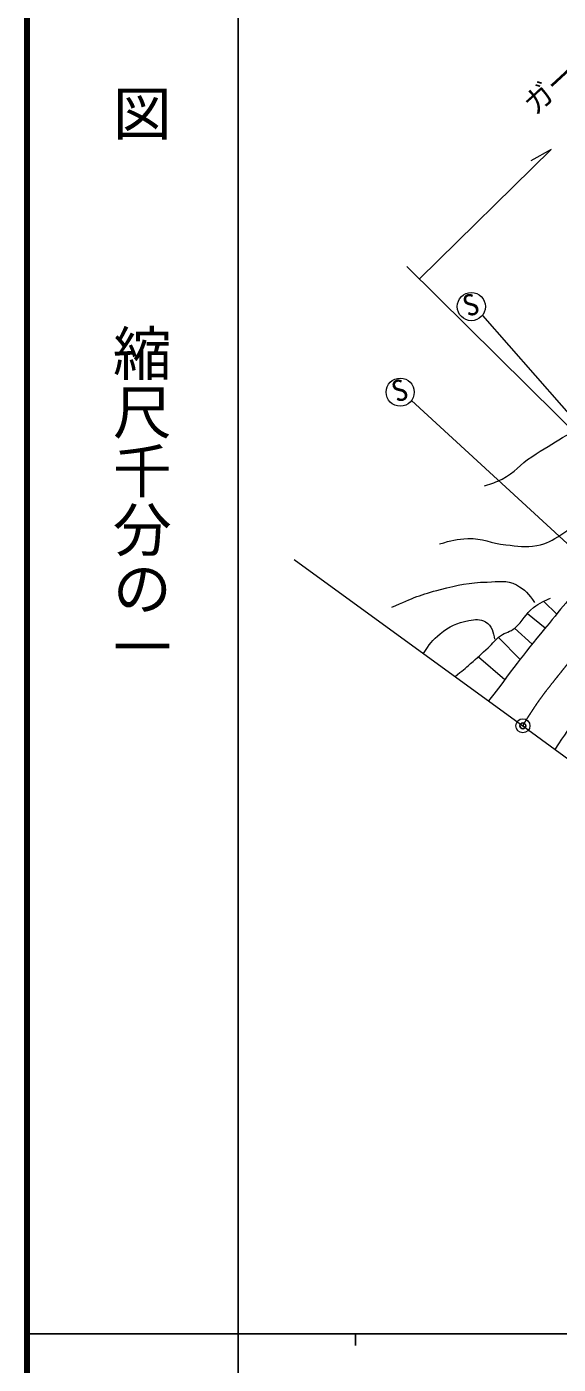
# Model space of a CAD drawing. Units: millimetres, scale not verified. Extents: x 40000 to 680000, y 20000 to 380000.
# Drawn here: x 40000 to 85274, y 202409 to 316306 of the extents above; entities that cross this region are included whole.
import ezdxf
from ezdxf.enums import TextEntityAlignment as Align

# ---------------------------------------------------------------- set-up
doc = ezdxf.new("R2010")
doc.units = ezdxf.units.MM
doc.header["$LTSCALE"] = 1000
doc.header["$PDMODE"] = 32
doc.header["$PDSIZE"] = 500
doc.linetypes.add('CHAIN', pattern=[18.5, 12, -1.5, 3.5, -1.5])
for name, color, linetype, lineweight in [('M-BGD', 7, 'Continuous', 13), ('M-BMK', 2, 'CHAIN', 13), ('M-STR-HTXT', 7, 'Continuous', 13), ('M-TTL', 2, 'Continuous', 140), ('M-TTL-BAND', 7, 'Continuous', 25)]:
    doc.layers.add(name, color=color, linetype=linetype, lineweight=lineweight)
doc.layers.add('M-OTRS', color=6, linetype='Continuous')
doc.styles.add('@ＭＳ ゴシック', font='')
doc.styles.add('ＭＳ ゴシック', font='')
doc.styles.get('@ＭＳ ゴシック').set_extended_font_data('@MS Gothic')
doc.styles.get('ＭＳ ゴシック').set_extended_font_data('MS Gothic')

msp = doc.modelspace()

# ---------------------------------------------------------------- linework, layer by layer
at = {"layer": 'M-BGD'}
for p, q in [((78809, 291729), (93504, 274982)), ((72779, 284480), (88426, 270086)), ((84044, 267376), (85145, 266294)), ((82649, 266336), (84167, 265110)), ((80190, 264308), (82016, 262419)), ((81554, 265082), (83044, 263728)), ((78471, 262663), (80715, 260710))]:
    msp.add_line(p, q, dxfattribs=at)
msp.add_lwpolyline([(62770, 270933), (82258, 256777), (116236, 231899)], dxfattribs=at)
for centre, radius in [((77870, 292475), 1200), ((71810, 285189), 1200), ((82258, 256777), 600)]:
    msp.add_circle(centre, radius, dxfattribs=at)
for points, knots in [([(79006, 277216), (79691, 277417), (79926, 277525), (80486, 277792), (81603, 278327), (81981, 279026), (83025, 279693), (85049, 280985), (86194, 281709), (88353, 282762), (91008, 284057), (92584, 284589), (95285, 285784), (98587, 287244), (100610, 287733), (103713, 289578), (107188, 291644), (108918, 293147), (112126, 295606), (113455, 296626), (114014, 297447), (115436, 298333), (116550, 299026), (117140, 299543), (118396, 299922), (118839, 300056), (119134, 300137), (119484, 300201)], [0, 0, 0, 0, 1, 1, 1, 2, 2, 2, 3, 3, 3, 4, 4, 4, 5, 5, 5, 6, 6, 6, 7, 7, 7, 8, 8, 8, 9, 9, 9, 9]), ([(75152, 272262), (76189, 272578), (76611, 272669), (77571, 272718), (78845, 272783), (79525, 272309), (80795, 272192), (81832, 272096), (82437, 271929), (83459, 272122), (84315, 272283), (84748, 272583), (85492, 273033), (86267, 273502), (86548, 273972), (87233, 274564), (89382, 276418), (90408, 277708), (92807, 279226), (93346, 279567), (93538, 279709), (94209, 280067)], [0, 0, 0, 0, 1, 1, 1, 2, 2, 2, 3, 3, 3, 4, 4, 4, 5, 5, 5, 6, 6, 6, 7, 7, 7, 7]), ([(93504, 274982), (90964, 272669), (90214, 272017), (88288, 269936), (86737, 268261), (85942, 267256), (84487, 265496), (82403, 262978), (81768, 262102), (79345, 258893)], [0, 0, 0, 0, 1, 1, 1, 2, 2, 2, 3, 3, 3, 3]), ([(85000, 254769), (85926, 256151), (86176, 256520), (86966, 257617), (87872, 258877), (88412, 259559), (89365, 260784), (90697, 262497), (91420, 263476), (92824, 265131), (94279, 266844), (95225, 267687), (96740, 269347), (97091, 269732), (97203, 269853), (97638, 270334)], [0, 0, 0, 0, 1, 1, 1, 2, 2, 2, 3, 3, 3, 4, 4, 4, 5, 5, 5, 5]), ([(71094, 266884), (72958, 267686), (73569, 267962), (75238, 268380), (76769, 268763), (77649, 268989), (79226, 269019), (80205, 269037), (80851, 269221), (81719, 268769), (82456, 268386), (82759, 268001), (83246, 267289)], [0, 0, 0, 0, 1, 1, 1, 2, 2, 2, 3, 3, 3, 4, 4, 4, 4]), ([(76484, 260971), (77127, 261494), (77297, 261635), (77805, 262074), (78401, 262590), (78724, 262892), (79300, 263430), (79716, 263817), (79895, 264097), (80352, 264435), (80795, 264763), (81171, 264754), (81590, 265112), (82288, 265708), (82462, 266266), (83164, 266857), (83435, 267086), (83628, 267161), (83943, 267324), (84199, 267457), (84292, 267500), (84613, 267636)], [0, 0, 0, 0, 1, 1, 1, 2, 2, 2, 3, 3, 3, 4, 4, 4, 5, 5, 5, 6, 6, 6, 7, 7, 7, 7]), ([(73801, 262920), (74299, 263722), (74546, 264062), (75207, 264610), (76022, 265286), (76631, 265533), (77669, 265747), (78213, 265859), (78605, 265901), (79086, 265622), (79649, 265296), (79728, 264750), (79850, 264142)], [0, 0, 0, 0, 1, 1, 1, 2, 2, 2, 3, 3, 3, 4, 4, 4, 4])]:
    msp.add_open_spline(points, degree=3, knots=knots, dxfattribs=at)
at = {"layer": 'M-BMK'}
msp.add_open_spline([(82258, 256777), (82593, 257352), (82703, 257508), (83000, 257970), (84138, 259742), (84960, 260607), (86247, 262275), (87175, 263478), (87715, 264136), (88701, 265292), (90383, 267265), (91370, 268337), (93211, 270163), (94121, 271066), (94425, 271370), (95579, 272437)], degree=3, knots=[0, 0, 0, 0, 1, 1, 1, 2, 2, 2, 3, 3, 3, 4, 4, 4, 5, 5, 5, 5], dxfattribs=at)
at = {"layer": 'M-OTRS'}
msp.add_point((82258, 256777), dxfattribs=at)
at = {"layer": 'M-STR-HTXT'}
for p, q in [((73442, 294829), (84682, 305860)), ((84682, 305860), (82942, 304877)), ((72380, 295879), (93504, 274982))]:
    msp.add_line(p, q, dxfattribs=at)
at = {"layer": 'M-TTL'}
msp.add_line((40000, 380000), (40000, 20000), dxfattribs=at)
at = {"layer": 'M-TTL-BAND'}
for p, q in [((58000, 370000), (58000, 20000)), ((40000, 205000), (579000, 205000)), ((68000, 205000), (68000, 204000))]:
    msp.add_line(p, q, dxfattribs=at)

# ---------------------------------------------------------------- texts
at = {"layer": 'M-BGD', "style": 'ＭＳ ゴシック'}
for p in [(78323, 291255), (72264, 283968)]:
    msp.add_text('S', height=1833, rotation=20, dxfattribs=at).set_placement(p, align=Align.BOTTOM_CENTER)
at = {"layer": 'M-STR-HTXT', "style": 'ＭＳ ゴシック'}
msp.add_text('ガードレール', height=1833, rotation=42.663, dxfattribs=at).set_placement((83685, 308292), align=Align.BOTTOM_LEFT)
at = {"layer": 'M-TTL-BAND', "style": '@ＭＳ ゴシック'}
for s, p in [('平\u3000\u3000面\u3000\u3000図', (49777, 306475)), ('縮尺千分の一', (49777, 261030))]:
    msp.add_text(s, height=3666, rotation=270, dxfattribs=at).set_placement(p, align=Align.MIDDLE_RIGHT)

doc.saveas('drawing.dxf')
